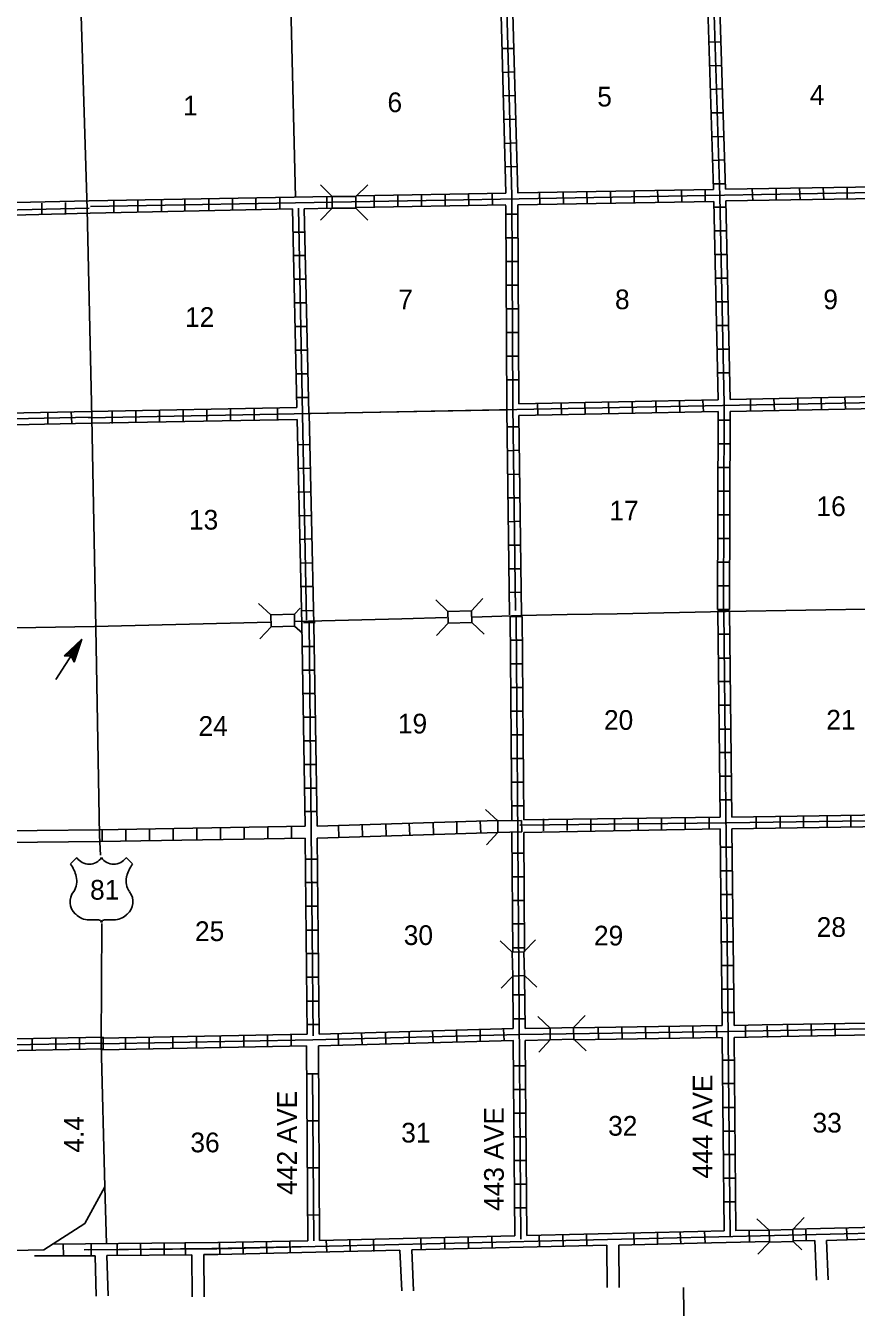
# Model space of a CAD drawing. Extents: x 1881594 to 2243936, y 15775045 to 16151935.
# Drawn here: x 2065986 to 2087059, y 15804291 to 15836809 of the extents above; entities that cross this region are included whole.
import ezdxf

# ---------------------------------------------------------------- set-up
doc = ezdxf.new("R2010")
doc.units = 0
for name, color, linetype in [('L10', 7, 'Continuous'), ('L13', 7, 'Continuous'), ('L14', 7, 'Continuous'), ('L18', 7, 'Continuous'), ('L28', 7, 'Continuous'), ('L3', 7, 'Continuous'), ('L30', 7, 'Continuous'), ('L4', 7, 'Continuous'), ('L5', 7, 'Continuous'), ('L52', 7, 'Continuous'), ('L8', 7, 'Continuous'), ('L9', 7, 'Continuous')]:
    doc.layers.add(name, color=color, linetype=linetype)

msp = doc.modelspace()

# ---------------------------------------------------------------- linework, layer by layer
at = {"layer": 'L10'}
msp.add_line((2067931, 15816108), (2067931, 15816409), dxfattribs=at)
for points in [[(2063106, 15816356), (2067860, 15816409)], [(2063106, 15816055), (2067871, 15816108)]]:
    msp.add_lwpolyline(points, dxfattribs=at)
at = {"layer": 'L13'}
msp.add_line((2072831, 15832450), (2072715, 15837307), dxfattribs=at)
msp.add_lwpolyline([(2073173, 15826972), (2078193, 15827064)], dxfattribs=at)
at = {"layer": 'L18'}
for p, q in [((2073760, 15832476), (2073465, 15832772)), ((2074362, 15832476), (2074663, 15832772)), ((2073760, 15832175), (2073760, 15832476)), ((2074362, 15832476), (2073760, 15832476)), ((2074362, 15832175), (2074362, 15832476)), ((2073760, 15832175), (2073465, 15831874)), ((2074362, 15832175), (2073760, 15832175)), ((2074362, 15832175), (2074663, 15831874)), ((2072203, 15821858), (2071897, 15822148)), ((2076696, 15821948), (2076390, 15822243)), ((2077298, 15821963), (2077588, 15822275)), ((2072203, 15821858), (2072805, 15821874)), ((2072203, 15821858), (2072213, 15821557)), ((2072805, 15821874), (2072953, 15822032)), ((2072805, 15821874), (2072810, 15821573)), ((2076696, 15821948), (2077298, 15821963)), ((2076696, 15821948), (2076707, 15821647)), ((2077298, 15821963), (2077303, 15821668)), ((2072213, 15821557), (2071923, 15821251)), ((2072213, 15821557), (2072810, 15821573)), ((2072810, 15821573), (2073005, 15821393)), ((2076707, 15821647), (2076411, 15821340)), ((2076707, 15821647), (2077303, 15821668)), ((2077303, 15821668), (2077615, 15821372)), ((2077963, 15816631), (2077652, 15816926)), ((2077963, 15816631), (2078565, 15816646)), ((2077963, 15816631), (2077968, 15816335)), ((2078565, 15816646), (2078570, 15816351)), ((2077968, 15816335), (2077678, 15816023)), ((2077968, 15816335), (2078570, 15816351)), ((2078327, 15813299), (2078021, 15813589)), ((2078628, 15813309), (2078919, 15813616)), ((2078327, 15813299), (2078628, 15813309)), ((2078343, 15812697), (2078327, 15813299)), ((2078644, 15812708), (2078628, 15813309)), ((2078343, 15812697), (2078053, 15812391)), ((2078343, 15812697), (2078644, 15812708)), ((2078644, 15812708), (2078956, 15812417)), ((2079288, 15811372), (2078977, 15811667)), ((2079288, 15811372), (2079885, 15811393)), ((2079885, 15811393), (2080181, 15811699)), ((2079885, 15811393), (2079896, 15811092)), ((2079294, 15811076), (2079003, 15810764)), ((2079288, 15811372), (2079294, 15811076)), ((2079294, 15811076), (2079896, 15811092)), ((2079896, 15811092), (2080202, 15810801)), ((2084848, 15806250), (2084537, 15806540)), ((2085445, 15806266), (2085735, 15806572)), ((2084848, 15806250), (2085445, 15806266)), ((2084848, 15806250), (2084853, 15805949)), ((2085445, 15806266), (2085455, 15805965)), ((2084853, 15805949), (2084563, 15805643)), ((2084853, 15805949), (2085455, 15805965)), ((2085455, 15805965), (2085677, 15805748))]:
    msp.add_line(p, q, dxfattribs=at)
at = {"layer": 'L28'}
for p, q in [((2067414, 15821240), (2066754, 15820216)), ((2067414, 15821240), (2066965, 15820823)), ((2067372, 15821193), (2067013, 15820849)), ((2067414, 15821240), (2067219, 15820659)), ((2067377, 15821156), (2067219, 15820702)), ((2066965, 15820823), (2067145, 15820823)), ((2067330, 15821134), (2067029, 15820849)), ((2067298, 15821076), (2067060, 15820849)), ((2067245, 15821018), (2067097, 15820849)), ((2067203, 15820934), (2067129, 15820849)), ((2067161, 15820865), (2067139, 15820839)), ((2067219, 15820659), (2067145, 15820823)), ((2067198, 15820876), (2067161, 15820823)), ((2067213, 15820897), (2067171, 15820791)), ((2067271, 15821018), (2067182, 15820881)), ((2067261, 15820997), (2067182, 15820775)), ((2067240, 15820976), (2067182, 15820881)), ((2067303, 15821039), (2067198, 15820749)), ((2067340, 15821108), (2067213, 15820717))]:
    msp.add_line(p, q, dxfattribs=at)
at = {"layer": 'L3'}
for p, q in [((2083760, 15821942), (2094252, 15822117)), ((2075529, 15821758), (2076670, 15821789)), ((2077319, 15821805), (2078555, 15821842)), ((2078555, 15821842), (2079727, 15821868)), ((2079727, 15821868), (2080994, 15821890)), ((2080994, 15821890), (2083760, 15821942)), ((2062498, 15821467), (2067736, 15821567)), ((2067736, 15821567), (2072203, 15821673)), ((2072821, 15821689), (2075529, 15821758)), ((2067124, 15815543), (2067287, 15815701)), ((2068697, 15815543), (2068539, 15815701)), ((2067271, 15815226), (2067271, 15815226)), ((2068544, 15815216), (2068544, 15815231)), ((2067198, 15814830), (2067203, 15814841)), ((2068623, 15814830), (2068623, 15814830)), ((2067256, 15814265), (2067240, 15814276)), ((2067594, 15814123), (2067836, 15814123)), ((2068222, 15814123), (2067979, 15814123)), ((2068539, 15814249), (2068565, 15814265))]:
    msp.add_line(p, q, dxfattribs=at)
for centre, radius, start, end in [((2067595, 15815915), 380, 215.686, 325.8082), ((2068224, 15815915), 380, 214.1947, 324.6568), ((2066521, 15815061), 765, 12.2899, 38.4099), ((2069299, 15815061), 765, 141.5922, 166.936), ((2066823, 15815102), 461, 326.0856, 14.9122), ((2068996, 15815103), 461, 166.7495, 215.1852), ((2067524, 15814580), 413, 141.5649, 226.8935), ((2068296, 15814580), 413, 310.3399, 38.2937), ((2067596, 15814594), 472, 224.024, 270.0011), ((2067832, 15814042), 78.7, 10.3708, 90.0011), ((2067987, 15814042), 78.7, 90.0011, 169.6315), ((2068224, 15814594), 472, 270.0011, 311.99)]:
    msp.add_arc(centre, radius, start, end, dxfattribs=at)
at = {"layer": 'L4'}
msp.add_line((2067999, 15807350), (2068036, 15805906), dxfattribs=at)
at = {"layer": 'L5'}
for p, q in [((2067388, 15837339), (2067546, 15832149)), ((2067546, 15832149), (2067662, 15826858)), ((2067662, 15826858), (2067763, 15821530)), ((2067763, 15821530), (2067863, 15816266)), ((2067863, 15816266), (2067889, 15815765)), ((2067921, 15814033), (2067905, 15810981)), ((2067905, 15810981), (2067999, 15807350)), ((2067999, 15807350), (2067488, 15806415)), ((2067488, 15806415), (2066451, 15805754)), ((2066451, 15805754), (2061086, 15805615))]:
    msp.add_line(p, q, dxfattribs=at)
at = {"layer": 'L52'}
for p, q in [((2080731, 15805867), (2080741, 15804793)), ((2081032, 15805872), (2081042, 15804793)), ((2086005, 15805988), (2086047, 15804983)), ((2086306, 15805991), (2086348, 15804988)), ((2067747, 15805601), (2067778, 15804576)), ((2068048, 15805606), (2068079, 15804582)), ((2070201, 15805626), (2070207, 15804555)), ((2070507, 15805628), (2070518, 15804555)), ((2075482, 15805741), (2075525, 15804714)), ((2075783, 15805751), (2075826, 15804714)), ((2082678, 15804798), (2082810, 15793182))]:
    msp.add_line(p, q, dxfattribs=at)
at = {"layer": 'L8'}
for p, q in [((2078069, 15836225), (2078370, 15836230)), ((2083628, 15836399), (2083328, 15836389)), ((2083644, 15835797), (2083343, 15835792)), ((2078090, 15835623), (2078386, 15835634)), ((2083660, 15835201), (2083364, 15835190)), ((2078106, 15835026), (2078407, 15835032)), ((2083681, 15834599), (2083380, 15834593)), ((2078122, 15834424), (2078423, 15834435)), ((2078137, 15833822), (2078438, 15833833)), ((2083697, 15833997), (2083396, 15833991)), ((2078153, 15833226), (2078454, 15833231)), ((2083718, 15833400), (2083423, 15833389)), ((2076627, 15832223), (2076627, 15832524)), ((2077229, 15832238), (2077219, 15832539)), ((2077831, 15832249), (2077821, 15832550)), ((2079030, 15832275), (2079019, 15832576)), ((2079632, 15832281), (2079621, 15832582)), ((2080228, 15832291), (2080223, 15832592)), ((2080830, 15832302), (2080820, 15832597)), ((2081427, 15832318), (2081421, 15832613)), ((2082029, 15832323), (2082018, 15832624)), ((2082631, 15832333), (2082620, 15832634)), ((2083227, 15832349), (2083222, 15832650)), ((2083739, 15832798), (2083438, 15832793)), ((2084431, 15832365), (2084420, 15832666)), ((2085028, 15832376), (2085022, 15832677)), ((2085630, 15832392), (2085619, 15832693)), ((2086231, 15832397), (2086221, 15832698)), ((2086828, 15832407), (2086823, 15832708)), ((2066395, 15832307), (2066395, 15832006)), ((2066997, 15832318), (2066997, 15832017)), ((2068227, 15832075), (2068227, 15832376)), ((2068829, 15832091), (2068829, 15832392)), ((2069431, 15832101), (2069431, 15832397)), ((2070028, 15832106), (2070028, 15832407)), ((2070629, 15832117), (2070629, 15832418)), ((2071231, 15832133), (2071231, 15832434)), ((2071828, 15832143), (2071828, 15832439)), ((2072430, 15832149), (2072430, 15832450)), ((2073628, 15832175), (2073628, 15832476)), ((2074827, 15832191), (2074827, 15832492)), ((2075429, 15832207), (2075429, 15832508)), ((2076031, 15832217), (2076031, 15832518)), ((2083755, 15832201), (2083454, 15832201)), ((2078169, 15832022), (2078470, 15832022)), ((2072763, 15831573), (2073063, 15831573)), ((2083760, 15831600), (2083465, 15831600)), ((2078180, 15831425), (2078481, 15831425)), ((2072778, 15830976), (2073079, 15830976)), ((2083782, 15830998), (2083481, 15830998)), ((2078180, 15830823), (2078481, 15830823)), ((2072789, 15830375), (2073090, 15830375)), ((2083787, 15830401), (2083486, 15830401)), ((2078180, 15830227), (2078481, 15830227)), ((2072805, 15829773), (2073106, 15829773)), ((2078185, 15829625), (2078486, 15829625)), ((2083803, 15829799), (2083502, 15829799)), ((2072810, 15829176), (2073111, 15829176)), ((2078185, 15829023), (2078486, 15829023)), ((2083813, 15829197), (2083512, 15829197)), ((2072831, 15828574), (2073127, 15828574)), ((2078185, 15828426), (2078486, 15828426)), ((2083829, 15828600), (2083528, 15828600)), ((2072836, 15827972), (2073137, 15827972)), ((2083840, 15827999), (2083539, 15827999)), ((2078195, 15827824), (2078496, 15827824)), ((2072847, 15827375), (2073148, 15827375)), ((2084378, 15827032), (2084373, 15827333)), ((2084980, 15827048), (2084970, 15827349)), ((2085577, 15827059), (2085571, 15827360)), ((2086179, 15827064), (2086168, 15827365)), ((2086781, 15827085), (2086770, 15827381)), ((2066553, 15826700), (2066548, 15827001)), ((2067155, 15826716), (2067145, 15827016)), ((2068180, 15826716), (2068180, 15827016)), ((2068782, 15826731), (2068782, 15827032)), ((2069378, 15826742), (2069378, 15827043)), ((2069980, 15826758), (2069980, 15827059)), ((2070582, 15826768), (2070582, 15827064)), ((2071179, 15826774), (2071179, 15827075)), ((2071780, 15826789), (2071780, 15827090)), ((2072377, 15826800), (2072377, 15827101)), ((2078977, 15826932), (2078972, 15827233)), ((2079579, 15826943), (2079568, 15827238)), ((2080181, 15826948), (2080170, 15827249)), ((2080777, 15826964), (2080772, 15827265)), ((2081379, 15826974), (2081369, 15827275)), ((2081981, 15826990), (2081971, 15827291)), ((2082578, 15827001), (2082572, 15827302)), ((2083180, 15827006), (2083169, 15827307)), ((2083855, 15826800), (2083555, 15826800)), ((2078206, 15826626), (2078502, 15826631)), ((2072873, 15826172), (2073169, 15826182)), ((2078211, 15826024), (2078512, 15826034)), ((2083855, 15826198), (2083555, 15826198)), ((2072889, 15825575), (2073190, 15825580)), ((2078222, 15825422), (2078523, 15825432)), ((2083845, 15825601), (2083544, 15825601)), ((2072895, 15824973), (2073195, 15824984)), ((2078227, 15824825), (2078528, 15824831)), ((2083845, 15824999), (2083544, 15824999)), ((2083845, 15824398), (2083544, 15824398)), ((2072910, 15824376), (2073211, 15824382)), ((2078238, 15824223), (2078539, 15824234)), ((2072921, 15823775), (2073222, 15823785)), ((2083845, 15823801), (2083544, 15823801)), ((2078238, 15823627), (2078539, 15823632)), ((2072963, 15823173), (2073264, 15823183)), ((2083840, 15823199), (2083539, 15823199)), ((2078248, 15823025), (2078544, 15823030)), ((2072979, 15822576), (2073280, 15822581)), ((2083840, 15822597), (2083539, 15822597)), ((2078254, 15822423), (2078555, 15822433)), ((2072979, 15821963), (2073280, 15821974)), ((2078280, 15821816), (2078581, 15821816)), ((2083840, 15822000), (2083539, 15822000)), ((2083544, 15821963), (2083845, 15821963)), ((2073032, 15821668), (2073327, 15821668)), ((2078285, 15821214), (2078586, 15821214)), ((2083555, 15821367), (2083855, 15821367)), ((2073005, 15821055), (2073306, 15821055)), ((2078285, 15820617), (2078586, 15820617)), ((2083555, 15820765), (2083855, 15820765)), ((2073011, 15820459), (2073312, 15820459)), ((2083560, 15820168), (2083861, 15820168)), ((2073037, 15819867), (2073338, 15819867)), ((2078296, 15820015), (2078597, 15820015)), ((2083570, 15819566), (2083871, 15819566)), ((2073032, 15819265), (2073327, 15819265)), ((2078296, 15819413), (2078597, 15819413)), ((2083581, 15818964), (2083877, 15818964)), ((2073053, 15818663), (2073354, 15818663)), ((2078306, 15818817), (2078602, 15818817)), ((2078306, 15818215), (2078602, 15818215)), ((2083581, 15818368), (2083877, 15818368)), ((2073063, 15818067), (2073364, 15818067)), ((2078312, 15817618), (2078613, 15817618)), ((2083586, 15817766), (2083887, 15817766)), ((2073069, 15817465), (2073370, 15817465)), ((2078312, 15817016), (2078613, 15817016)), ((2083597, 15817164), (2083898, 15817164)), ((2073069, 15816868), (2073370, 15816868)), ((2076332, 15816293), (2076321, 15816588)), ((2076928, 15816308), (2076923, 15816609)), ((2077530, 15816324), (2077520, 15816625)), ((2079119, 15816382), (2079119, 15816683)), ((2079721, 15816393), (2079721, 15816689)), ((2080323, 15816393), (2080323, 15816689)), ((2080920, 15816398), (2080920, 15816699)), ((2081522, 15816409), (2081522, 15816710)), ((2082118, 15816414), (2082118, 15816715)), ((2082720, 15816425), (2082720, 15816726)), ((2083322, 15816425), (2083322, 15816726)), ((2084521, 15816440), (2084521, 15816741)), ((2085123, 15816451), (2085123, 15816747)), ((2085719, 15816456), (2085719, 15816757)), ((2086321, 15816467), (2086321, 15816768)), ((2086923, 15816472), (2086923, 15816773)), ((2068528, 15816113), (2068528, 15816414)), ((2069130, 15816134), (2069130, 15816430)), ((2069732, 15816140), (2069732, 15816440)), ((2070329, 15816150), (2070329, 15816451)), ((2070930, 15816155), (2070930, 15816456)), ((2071527, 15816166), (2071527, 15816467)), ((2072129, 15816182), (2072129, 15816483)), ((2072731, 15816192), (2072731, 15816493)), ((2073929, 15816213), (2073919, 15816514)), ((2074531, 15816240), (2074521, 15816541)), ((2075128, 15816256), (2075123, 15816557)), ((2075730, 15816272), (2075719, 15816573)), ((2083602, 15815965), (2083903, 15815965)), ((2073090, 15815664), (2073386, 15815664)), ((2078322, 15815817), (2078623, 15815817)), ((2083613, 15815363), (2083914, 15815363)), ((2073095, 15815068), (2073396, 15815068)), ((2078328, 15815216), (2078628, 15815216)), ((2083623, 15814767), (2083919, 15814767)), ((2073095, 15814466), (2073396, 15814466)), ((2078328, 15814614), (2078628, 15814614)), ((2078338, 15814017), (2078639, 15814017)), ((2083623, 15814165), (2083919, 15814165)), ((2073106, 15813864), (2073407, 15813864)), ((2078338, 15813415), (2078639, 15813415)), ((2083628, 15813568), (2083929, 15813568)), ((2073111, 15813267), (2073412, 15813267)), ((2083639, 15812966), (2083940, 15812966)), ((2073111, 15812665), (2073412, 15812665)), ((2083639, 15812364), (2083940, 15812364)), ((2073122, 15812063), (2073423, 15812063)), ((2078354, 15812216), (2078655, 15812216)), ((2083644, 15811768), (2083945, 15811768)), ((2073127, 15811467), (2073428, 15811467)), ((2078354, 15811615), (2078655, 15811615)), ((2080519, 15811092), (2080513, 15811393)), ((2081121, 15811097), (2081110, 15811398)), ((2081722, 15811108), (2081712, 15811409)), ((2082319, 15811118), (2082314, 15811414)), ((2082921, 15811123), (2082910, 15811424)), ((2083523, 15811139), (2083512, 15811430)), ((2084251, 15811150), (2084246, 15811451)), ((2084806, 15811134), (2084795, 15811430)), ((2085318, 15811166), (2085313, 15811467)), ((2085920, 15811182), (2085915, 15811483)), ((2086522, 15811192), (2086511, 15811493)), ((2066152, 15811118), (2066152, 15810817)), ((2066754, 15811123), (2066754, 15810823)), ((2067356, 15811139), (2067356, 15810838)), ((2067953, 15811150), (2067953, 15810849)), ((2068523, 15810833), (2068523, 15811134)), ((2069119, 15810849), (2069119, 15811150)), ((2069721, 15810859), (2069721, 15811155)), ((2070323, 15810865), (2070323, 15811166)), ((2070920, 15810881), (2070920, 15811182)), ((2071522, 15810891), (2071522, 15811192)), ((2072118, 15810896), (2072118, 15811197)), ((2072720, 15810918), (2072720, 15811213)), ((2073919, 15810939), (2073914, 15811240)), ((2074521, 15810960), (2074510, 15811255)), ((2075123, 15810976), (2075112, 15811277)), ((2075719, 15810991), (2075714, 15811292)), ((2076321, 15811007), (2076311, 15811308)), ((2076923, 15811023), (2076912, 15811324)), ((2077520, 15811039), (2077514, 15811340)), ((2078122, 15811055), (2078111, 15811356)), ((2078364, 15810416), (2078660, 15810416)), ((2083660, 15810564), (2083961, 15810564)), ((2078370, 15809814), (2078671, 15809814)), ((2083660, 15809967), (2083961, 15809967)), ((2078370, 15809217), (2078671, 15809217)), ((2083671, 15809365), (2083972, 15809365)), ((2078380, 15808615), (2078681, 15808615)), ((2083681, 15808763), (2083977, 15808763)), ((2083687, 15808167), (2083988, 15808167)), ((2078380, 15808014), (2078681, 15808014)), ((2083687, 15807565), (2083988, 15807565)), ((2078386, 15807417), (2078687, 15807417)), ((2083697, 15806968), (2083998, 15806968)), ((2078386, 15806815), (2078687, 15806815)), ((2081411, 15806181), (2081421, 15805880)), ((2082013, 15806197), (2082018, 15805902)), ((2082594, 15806197), (2082604, 15805902)), ((2083211, 15806224), (2083222, 15805923)), ((2084336, 15806239), (2084347, 15805938)), ((2085774, 15806284), (2085784, 15805983)), ((2086812, 15806308), (2086823, 15806007)), ((2066668, 15805892), (2070862, 15805933)), ((2066945, 15805601), (2066942, 15805902)), ((2067652, 15805601), (2067649, 15805902)), ((2068308, 15805609), (2068305, 15805907)), ((2068904, 15805615), (2068901, 15805913)), ((2069501, 15805621), (2069498, 15805919)), ((2070036, 15805921), (2070042, 15805623)), ((2070902, 15805933), (2070909, 15805635)), ((2071499, 15805946), (2071505, 15805647)), ((2072095, 15805958), (2072102, 15805660)), ((2072692, 15805970), (2072698, 15805672)), ((2073613, 15805997), (2073623, 15805701)), ((2074214, 15806018), (2074220, 15805717)), ((2074811, 15806007), (2074822, 15805706)), ((2076015, 15806060), (2076020, 15805759)), ((2076612, 15806065), (2076622, 15805764)), ((2077213, 15806081), (2077219, 15805780)), ((2077810, 15806097), (2077821, 15805801)), ((2079014, 15806123), (2079019, 15805822)), ((2079611, 15806139), (2079621, 15805838)), ((2080212, 15806150), (2080223, 15805859)), ((2066211, 15805601), (2067747, 15805601)), ((2070693, 15805782), (2067581, 15805751)), ((2068048, 15805606), (2070201, 15805626)), ((2070507, 15805628), (2070862, 15805632))]:
    msp.add_line(p, q, dxfattribs=at)
for points in [[(2078412, 15821974), (2078343, 15827175), (2078322, 15832492), (2078185, 15837555), (2078095, 15842825)], [(2078169, 15832555), (2078037, 15837408)], [(2078470, 15832555), (2078338, 15837418)], [(2083438, 15832650), (2083285, 15837534)], [(2083687, 15822000), (2083702, 15827201), (2083597, 15832492), (2083438, 15837640)], [(2083739, 15832656), (2083586, 15837524)], [(2067631, 15832217), (2094114, 15832693)], [(2074373, 15832492), (2078169, 15832555)], [(2078481, 15832566), (2083438, 15832650)], [(2083739, 15832656), (2088687, 15832740)], [(2062388, 15832249), (2067594, 15832360)], [(2067594, 15832360), (2073745, 15832476)], [(2074373, 15832191), (2078169, 15832260)], [(2078196, 15827064), (2078169, 15832249)], [(2078470, 15832265), (2083444, 15832349)], [(2078496, 15827217), (2078470, 15832265)], [(2083555, 15827317), (2083444, 15832349)], [(2083745, 15832360), (2088697, 15832439)], [(2083855, 15827323), (2083745, 15832360)], [(2057081, 15831932), (2067594, 15832180)], [(2062398, 15831916), (2067620, 15832048)], [(2067620, 15832048), (2072752, 15832159)], [(2072863, 15827117), (2072752, 15832159)], [(2073111, 15821726), (2072905, 15832175)], [(2073053, 15832159), (2073755, 15832175)], [(2073173, 15826972), (2073053, 15832159)], [(2067578, 15826858), (2094088, 15827375)], [(2078496, 15827217), (2083555, 15827317)], [(2083855, 15827323), (2088840, 15827423)], [(2062504, 15826916), (2067646, 15827022)], [(2067646, 15827022), (2072863, 15827117)], [(2078264, 15821858), (2078193, 15827064)], [(2078496, 15826916), (2083555, 15827016)], [(2083539, 15822000), (2083555, 15827016)], [(2083840, 15822000), (2083855, 15827022)], [(2083855, 15827022), (2088845, 15827122)], [(2043755, 15826372), (2067646, 15826874)], [(2062514, 15826615), (2067646, 15826726)], [(2067646, 15826726), (2072873, 15826816)], [(2072990, 15821626), (2072873, 15826816)], [(2073296, 15821626), (2073176, 15826972)], [(2078565, 15821858), (2078496, 15826916)], [(2078322, 15816631), (2078280, 15821816)], [(2078544, 15806018), (2078428, 15821816)], [(2078623, 15816657), (2078581, 15821816)], [(2083602, 15816731), (2083544, 15821963)], [(2083856, 15806097), (2083697, 15821963)], [(2083903, 15816731), (2083845, 15821963)], [(2073079, 15816499), (2072990, 15821626)], [(2073280, 15811176), (2073180, 15821668)], [(2073380, 15816499), (2073296, 15821626)], [(2078523, 15816525), (2083771, 15816583), (2089046, 15816657), (2094378, 15816831), (2099611, 15816916)], [(2073380, 15816499), (2077963, 15816641)], [(2078623, 15816657), (2083602, 15816731)], [(2083903, 15816731), (2088877, 15816805)], [(2067860, 15816409), (2073079, 15816499)], [(2073380, 15816198), (2077968, 15816340)], [(2078343, 15813315), (2078322, 15816340)], [(2078623, 15816340), (2083602, 15816430)], [(2078644, 15813309), (2078623, 15816340)], [(2083655, 15811440), (2083602, 15816430)], [(2083903, 15816430), (2088877, 15816509)], [(2083956, 15811440), (2083903, 15816430)], [(2067871, 15816109), (2073079, 15816198)], [(2073127, 15811224), (2073079, 15816198)], [(2073428, 15811224), (2073380, 15816198)], [(2078354, 15811366), (2078343, 15812697)], [(2078655, 15811366), (2078644, 15812692)], [(2067921, 15810976), (2073269, 15811076), (2078523, 15811213), (2083813, 15811292), (2089088, 15811393)], [(2079885, 15811382), (2083655, 15811440)], [(2083956, 15811440), (2084669, 15811456)], [(2084669, 15811456), (2088861, 15811530)], [(2062634, 15811045), (2067953, 15811150)], [(2067921, 15811123), (2073127, 15811224)], [(2073412, 15810923), (2078364, 15811065)], [(2073428, 15811224), (2078354, 15811366)], [(2078396, 15806107), (2078354, 15811065)], [(2078655, 15811366), (2079278, 15811372)], [(2078655, 15811065), (2079288, 15811076)], [(2078697, 15806118), (2078655, 15811065)], [(2079896, 15811081), (2083655, 15811139)], [(2083702, 15806234), (2083655, 15811139)], [(2083956, 15811139), (2084679, 15811155)], [(2084003, 15806234), (2083956, 15811139)], [(2084679, 15811155), (2088871, 15811234)], [(2052256, 15810764), (2057345, 15810801), (2067953, 15810997)], [(2062821, 15810749), (2067953, 15810849)], [(2067931, 15810823), (2073111, 15810923)], [(2070862, 15805780), (2089215, 15806213)], [(2078697, 15806118), (2083037, 15806213)], [(2083037, 15806213), (2083702, 15806234)], [(2084003, 15806239), (2084838, 15806250)], [(2085445, 15806276), (2086152, 15806292)], [(2086152, 15806292), (2089019, 15806356)], [(2070862, 15805933), (2073148, 15805981)], [(2073444, 15805991), (2078396, 15806107)], [(2075783, 15805751), (2080731, 15805867)], [(2081032, 15805872), (2083021, 15805917)], [(2083021, 15805917), (2084853, 15805965)], [(2084964, 15805965), (2084970, 15805965)], [(2085445, 15805975), (2086005, 15805988)], [(2086306, 15805991), (2089178, 15806081)], [(2070309, 15805772), (2073151, 15805831)], [(2070862, 15805632), (2074764, 15805722)], [(2074764, 15805722), (2075482, 15805741)]]:
    msp.add_lwpolyline(points, dxfattribs=at)
at = {"layer": 'L9'}
for p, q in [((2073148, 15805981), (2073111, 15810923)), ((2073444, 15805991), (2073412, 15810923)), ((2073415, 15810216), (2073117, 15810214)), ((2073266, 15810215), (2073298, 15805982)), ((2073424, 15809023), (2073126, 15809020)), ((2073433, 15807829), (2073135, 15807827)), ((2073442, 15806636), (2073144, 15806634)), ((2067472, 15805748), (2070835, 15805775))]:
    msp.add_line(p, q, dxfattribs=at)

# ---------------------------------------------------------------- texts
at = {"layer": 'L14'}
for s, p in [('6', (2075165, 15834614)), ('5', (2080487, 15834757)), ('4', (2085878, 15834799)), ('1', (2069980, 15834530)), ('7', (2075439, 15829614)), ('8', (2080936, 15829614)), ('9', (2086221, 15829614)), ('12', (2070028, 15829165)), ('17', (2080793, 15824255)), ('16', (2086047, 15824366)), ('13', (2070128, 15824023)), ('24', (2070371, 15818790)), ('19', (2075428, 15818851)), ('20', (2080656, 15818943)), ('21', (2086295, 15818949)), ('25', (2070281, 15813584)), ('30', (2075577, 15813484)), ('28', (2086052, 15813690)), ('29', (2080402, 15813473)), ('32', (2080762, 15808647)), ('33', (2085946, 15808726)), ('31', (2075513, 15808473)), ('36', (2070165, 15808225))]:
    msp.add_text(s, height=500, rotation=360, dxfattribs=at).set_placement(p)
at = {"layer": 'L28'}
msp.add_text('4.4', height=500, rotation=90, dxfattribs=at).set_placement((2067462, 15808214))
at = {"layer": 'L3'}
msp.add_text('81', height=500, rotation=360, dxfattribs=at).set_placement((2067620, 15814635))
at = {"layer": 'L30'}
for s, p in [('444 AVE', (2083407, 15807561)), ('442 AVE', (2072866, 15807147)), ('443 AVE', (2078116, 15806734))]:
    msp.add_text(s, height=500, rotation=90, dxfattribs=at).set_placement(p)

doc.saveas('drawing.dxf')
